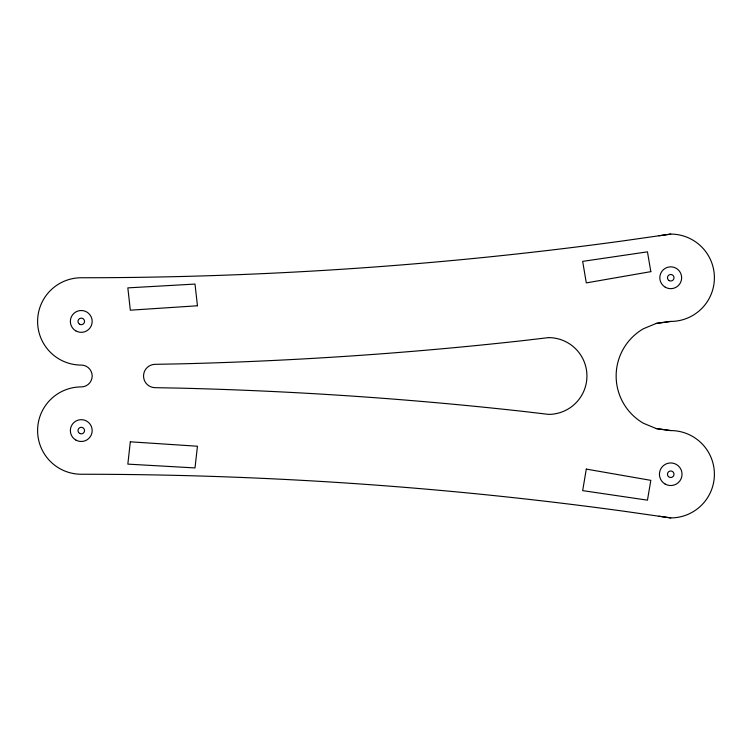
<?xml version="1.0" encoding="UTF-8"?>
<svg xmlns="http://www.w3.org/2000/svg" width="752" height="752" viewBox="0 0 752 752"><rect width="100%" height="100%" fill="white"/><g stroke="black" fill="none" stroke-linecap="round" stroke-linejoin="round"><path stroke-width="1.13" d="M658.978 235.771L670.737 234.088A43.663 43.663 0 0 1 714.4 277.751A43.663 43.663 0 0 1 670.737 321.424L656.035 323.52M670.737 234.088L621.932 241.054A4000.762 4000.762 0 0 1 81.263 277.751A43.663 43.663 0 0 0 37.6 321.424A43.663 43.663 0 0 0 81.263 365.087A10.913 10.913 0 0 1 92.176 376A10.913 10.913 0 0 1 81.263 386.913A43.663 43.663 0 0 0 37.6 430.576A43.663 43.663 0 0 0 81.263 474.249A4000.762 4000.762 0 0 1 621.932 510.946L670.737 517.912A43.663 43.663 0 0 0 714.4 474.249A43.663 43.663 0 0 0 670.737 430.576L656.035 428.48M670.737 321.424L656.609 323.275L643.449 328.727A54.576 54.576 0 0 0 643.449 423.273L656.609 428.725L670.737 430.576M670.737 517.912L658.978 516.229M130.322 441.809L127.84 464.125L194.994 467.923L197.456 446.227L130.322 441.809M586.297 469.098L582.668 490.624L647.463 500.165L650.818 480.349L586.297 469.098M650.818 271.651L586.297 282.902L582.668 261.376L647.463 251.835L650.818 271.651M548.556 337.62L524.078 340.506A4000.762 4000.762 0 0 1 179.86 363.865L155.213 364.325A11.675 11.675 0 0 0 143.538 376A11.675 11.675 0 0 0 155.213 387.675L179.86 388.135A4000.762 4000.762 0 0 1 524.078 411.494L548.556 414.38A38.38 38.38 0 0 0 586.936 376A38.38 38.38 0 0 0 548.556 337.62M197.456 305.773L130.322 310.191L127.84 287.875L194.994 284.077L197.456 305.773M668.415 476.561A3.271 3.271 0 0 0 673.895 475.095A3.271 3.271 0 0 0 669.891 471.081A3.271 3.271 0 0 0 668.415 476.561M669.101 280.59A3.271 3.271 0 0 0 674.008 277.751A3.271 3.271 0 0 0 669.101 274.922A3.271 3.271 0 0 0 669.101 280.59M79.627 324.253A3.271 3.271 0 0 0 84.544 321.424A3.271 3.271 0 0 0 79.627 318.585A3.271 3.271 0 0 0 79.627 324.253M79.627 433.415A3.271 3.271 0 0 0 84.544 430.576A3.271 3.271 0 0 0 79.627 427.747A3.271 3.271 0 0 0 79.627 433.415M75.811 440.033A10.913 10.913 0 0 0 92.176 430.576A10.913 10.913 0 0 0 75.811 421.129A10.913 10.913 0 0 0 75.811 440.033M75.811 330.871A10.913 10.913 0 0 0 92.176 321.424A10.913 10.913 0 0 0 75.811 311.967A10.913 10.913 0 0 0 75.811 330.871M665.088 484.034A11.299 11.299 0 0 0 682.036 474.249A11.299 11.299 0 0 0 665.088 464.454A11.299 11.299 0 0 0 665.088 484.034M665.276 287.208A10.913 10.913 0 0 0 681.65 277.751A10.913 10.913 0 0 0 665.276 268.304A10.913 10.913 0 0 0 665.276 287.208"/></g></svg>
